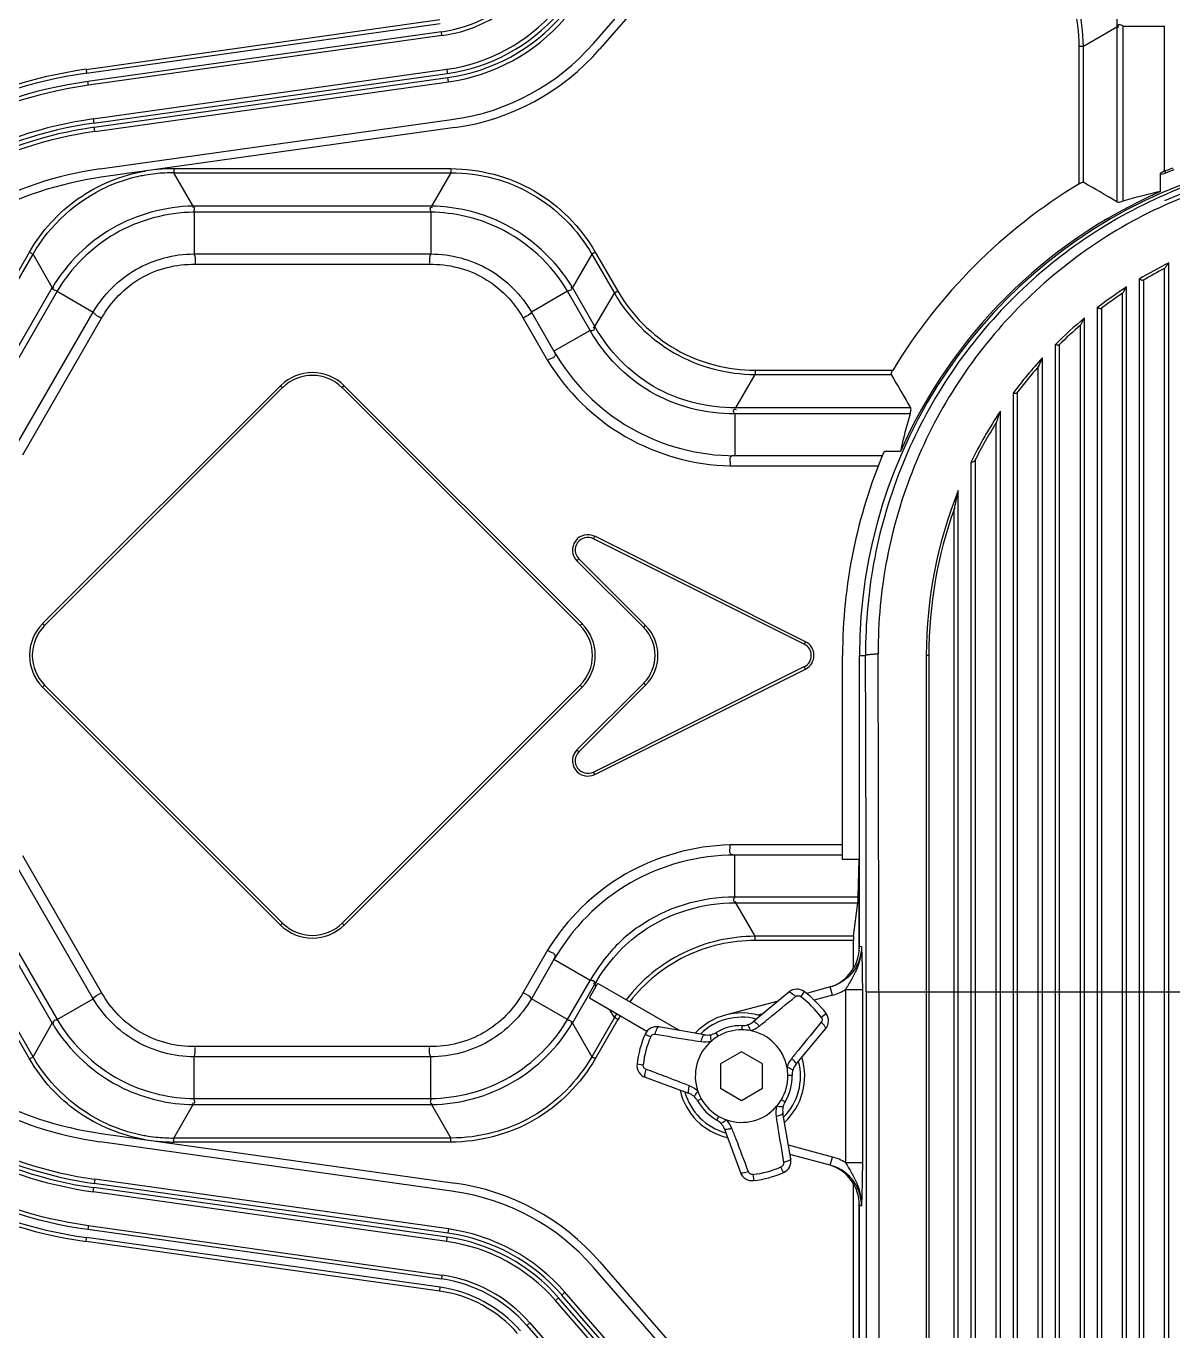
# Model space of a CAD drawing. Header units: millimetres. Extents: x -1070 to 42146, y 1440 to 12921.
# Drawn here: x 30766.8 to 30903.1, y 7498.2 to 7653.2 of the extents above; entities that cross this region are included whole.
import ezdxf

# ---------------------------------------------------------------- set-up
doc = ezdxf.new("R2010")
doc.units = ezdxf.units.MM
for name, color, linetype in [('DW-PLUS-PEIDIANHE实线CONTINUOUS', 7, 'Continuous'), ('DW-PLUS-XIANGTI实线CONTINUOUS', 7, 'Continuous'), ('MOUZU_COVER实线CONTINUOUS', 7, 'Continuous'), ('SCREW-LOCKER实线CONTINUOUS', 7, 'Continuous')]:
    doc.layers.add(name, color=color, linetype=linetype)

# ---------------------------------------------------------------- blocks, each defined once
blk = doc.blocks.new('HJRTY45UYJDFGD')
at = {"layer": 'DW-PLUS-PEIDIANHE实线CONTINUOUS', "color": 251}
for p, q in [((-23.75, 203.92), (-23.75, 795.88)), ((-23.25, 203.26), (-23.25, 796.54)), ((-26.75, 794.62), (-26.75, 205.18)), ((-26.25, 794.5), (-26.25, 205.3)), ((-28.75, 551.8), (-28.75, 792.93)), ((-28.25, 550.52), (-28.25, 793.69)), ((-31.75, 791.22), (-31.75, 554.9)), ((-31.25, 791.15), (-31.25, 554.78)), ((-33.25, 556.62), (-33.25, 790.02)), ((-33.75, 557.65), (-33.75, 789.13)), ((-36.75, 786.83), (-36.75, 560.65)), ((-36.25, 786.83), (-36.25, 560.53)), ((-38.25, 562.37), (-38.25, 785.27)), ((-38.75, 563.41), (-38.75, 784.2)), ((-41.75, 781.05), (-41.75, 566.4)), ((-41.25, 781.15), (-41.25, 566.28)), ((-43.25, 568.13), (-43.25, 778.92)), ((-43.75, 569.16), (-43.75, 777.54)), ((-46.75, 772.84), (-46.75, 572.58)), ((-46.25, 773.12), (-46.25, 572.37)), ((-48.25, 575.09), (-48.25, 769.48)), ((-48.75, 576.76), (-48.75, 767.26)), ((-60, 715.25), (-60, 749.9)), ((-60, 749.9), (-59.28, 749.9)), ((-52.05, 749.94), (-52.05, 590.22)), ((-51.75, 749.9), (-51.75, 590.22)), ((-59.75, 715.32), (-60, 715.25)), ((-63.46, 710.49), (-66.3, 709.73)), ((-63.21, 709.52), (-63.46, 710.49)), ((-69.67, 708.82), (-75.94, 707.14)), ((-63.21, 709.52), (-65.38, 708.94)), ((-61.65, 710.18), (-61.65, 689.62)), ((-61.65, 710.18), (-59.65, 710.18)), ((-59.65, 710.18), (-59.65, 689.62)), ((-59.19, 709.9), (-59.19, 590.52)), ((-59.19, 709.9), (-48.75, 709.9)), ((-57.7, 709.9), (-57.7, 590.52)), ((-48.75, 709.9), (-46.25, 709.9)), ((-46.25, 709.9), (-43.75, 709.9)), ((-43.75, 709.9), (-41.25, 709.9)), ((-41.25, 709.9), (-38.75, 709.9)), ((-38.75, 709.9), (-36.25, 709.9)), ((-36.25, 709.9), (-33.75, 709.9)), ((-33.75, 709.9), (-31.25, 709.9)), ((-31.25, 709.9), (-28.75, 709.9)), ((-28.75, 709.9), (-26.25, 709.9)), ((-26.25, 709.9), (-23.75, 709.9)), ((-23.75, 709.9), (-21.25, 709.9)), ((-71.5, 707.3), (-72.07, 707.15)), ((-75.66, 692.58), (-75.94, 692.66)), ((-63.21, 690.28), (-68.43, 691.68)), ((-63.46, 689.31), (-68.25, 690.59)), ((-63.46, 689.31), (-63.21, 690.28)), ((-61.65, 689.62), (-59.65, 689.62)), ((-60, 647.64), (-60, 684.55)), ((-60, 684.55), (-59.75, 684.48))]:
    blk.add_line(p, q, dxfattribs=at)
for centre, radius, start, end in [((0, 749.9), 60, 111.4335, 180), ((0.02, 749.98), 52.05, 116.5522, 120.9475), ((0, 749.9), 51.75, 117.2963, 120.5047), ((0.03, 749.97), 52.07, 122.8949, 127.6123), ((0, 749.9), 51.75, 123.7227, 127.1762), ((0.05, 749.95), 52.09, 129.7292, 134.9386), ((0, 749.9), 51.75, 130.6735, 134.5023), ((0.07, 749.94), 52.12, 137.3236, 143.3546), ((0, 749.9), 51.75, 138.4439, 142.9037), ((0.11, 749.92), 52.17, 146.2225, 153.9349), ((0, 749.9), 51.75, 147.6557, 153.4227), ((0.09, 749.94), 52.14, 157.9893, 180.0005), ((0, 749.9), 51.75, 160.2811, 180), ((-9698.31, 709.99), 9639.12, 359.999456, 0.237221), ((-9782.22, 709.99), 9724.52, 359.999459, 0.236177), ((-64.77, 715.35), 6.04, 285.0406, 301.1198), ((-74, 699.9), 7.5, 72.8486, 137.153), ((-74, 699.9), 7, 75.5534, 134.4466), ((-74, 699.9), 7, 315.5534, 14.4466), ((-74, 699.9), 7.5, 312.8215, 17.191), ((-74, 699.9), 7.5, 192.8341, 257.1602), ((-74, 699.9), 7, 195.5534, 254.4466), ((-64.77, 684.45), 6.04, 58.8803, 74.9593)]:
    blk.add_arc(centre, radius, start, end, dxfattribs=at)
for centre, major_axis, start_param, end_param in [((-65, 715.25), (-4.83, -1.29), 1.621323, 2.879956), ((-65, 684.55), (4.83, -1.29), 0.261636, 1.52027)]:
    blk.add_ellipse(centre, major_axis=major_axis, ratio=0.999347, start_param=start_param, end_param=end_param, dxfattribs=at)
for points, knots in [([(0, 809.6), (-3.92, 809.6), (-11.78, 808.82), (-23.06, 805.34), (-33.4, 799.73), (-42.4, 792.23), (-49.76, 783.15), (-55.21, 772.81), (-58.56, 761.59), (-59.29, 753.79), (-59.28, 749.9)], [0, 0, 0, 0, 0.12612, 0.251857, 0.377004, 0.501606, 0.625909, 0.750241, 0.874885, 1, 1, 1, 1]), ([(0, 808.54), (-3.84, 808.54), (-11.52, 807.76), (-22.53, 804.34), (-32.62, 798.83), (-41.38, 791.48), (-48.54, 782.58), (-53.83, 772.47), (-57.08, 761.5), (-57.79, 753.88), (-57.78, 750.08)], [0, 0, 0, 0, 0.12618, 0.251951, 0.377099, 0.501674, 0.625939, 0.750239, 0.874872, 1, 1, 1, 1]), ([(-23.73, 795.89), (-23.73, 795.89), (-23.72, 795.9), (-23.71, 795.91), (-23.7, 795.92)], [0, 0, 0, 0, 0.175998, 1, 1, 1, 1]), ([(-23.7, 795.92), (-23.62, 796.02), (-23.48, 796.23), (-23.33, 796.44), (-23.25, 796.54)], [0, 0, 0, 0, 0.477586, 1, 1, 1, 1]), ([(-26.75, 794.62), (-26.7, 794.61), (-26.6, 794.58), (-26.46, 794.53), (-26.36, 794.49), (-26.29, 794.48), (-26.27, 794.49)], [0, 0, 0, 0, 0.326803, 0.628601, 0.865555, 1, 1, 1, 1]), ([(-28.73, 792.94), (-28.73, 792.94), (-28.71, 792.96), (-28.7, 792.97), (-28.69, 792.98)], [0, 0, 0, 0, 0.17896, 1, 1, 1, 1]), ([(-28.69, 792.98), (-28.61, 793.09), (-28.48, 793.34), (-28.33, 793.57), (-28.25, 793.69)], [0, 0, 0, 0, 0.484129, 1, 1, 1, 1]), ([(-31.75, 791.22), (-31.7, 791.21), (-31.6, 791.18), (-31.46, 791.15), (-31.36, 791.12), (-31.29, 791.12), (-31.27, 791.13)], [0, 0, 0, 0, 0.328843, 0.628876, 0.86179, 1, 1, 1, 1]), ([(-33.7, 789.19), (-33.61, 789.32), (-33.48, 789.6), (-33.33, 789.88), (-33.25, 790.02)], [0, 0, 0, 0, 0.487946, 1, 1, 1, 1]), ([(-33.73, 789.15), (-33.73, 789.15), (-33.71, 789.16), (-33.7, 789.18), (-33.7, 789.19)], [0, 0, 0, 0, 0.188918, 1, 1, 1, 1]), ([(-36.75, 786.83), (-36.65, 786.82), (-36.51, 786.8), (-36.36, 786.78), (-36.29, 786.79), (-36.27, 786.81)], [0, 0, 0, 0, 0.625197, 0.854137, 1, 1, 1, 1]), ([(-38.71, 784.25), (-38.67, 784.32), (-38.6, 784.49), (-38.44, 784.83), (-38.33, 785.09), (-38.25, 785.27)], [0, 0, 0, 0, 0.230738, 0.487423, 1, 1, 1, 1]), ([(-38.72, 784.23), (-38.72, 784.23), (-38.72, 784.24), (-38.71, 784.24), (-38.71, 784.25)], [0, 0, 0, 0, 0.45727, 1, 1, 1, 1]), ([(-41.75, 781.05), (-41.65, 781.05), (-41.5, 781.05), (-41.31, 781.06), (-41.28, 781.11)], [0, 0, 0, 0, 0.619336, 1, 1, 1, 1]), ([(-43.71, 777.61), (-43.66, 777.71), (-43.59, 777.93), (-43.44, 778.36), (-43.33, 778.7), (-43.25, 778.92)], [0, 0, 0, 0, 0.239614, 0.494132, 1, 1, 1, 1]), ([(-43.72, 777.59), (-43.72, 777.59), (-43.71, 777.6), (-43.71, 777.6), (-43.71, 777.61)], [0, 0, 0, 0, 0.469555, 1, 1, 1, 1]), ([(-46.75, 772.84), (-46.65, 772.87), (-46.48, 772.9), (-46.31, 772.99), (-46.28, 773.05)], [0, 0, 0, 0, 0.592739, 1, 1, 1, 1]), ([(-48.72, 767.36), (-48.69, 767.44), (-48.65, 767.62), (-48.57, 767.97), (-48.48, 768.41), (-48.37, 768.95), (-48.29, 769.3), (-48.25, 769.48)], [0, 0, 0, 0, 0.120239, 0.246148, 0.498624, 0.750108, 1, 1, 1, 1]), ([(-59.28, 749.9), (-59.27, 749.92), (-59.22, 749.94), (-59.14, 749.97), (-58.99, 750), (-58.72, 750.04), (-58.31, 750.07), (-57.97, 750.08), (-57.78, 750.08)], [0, 0, 0, 0, 0.033087, 0.096599, 0.191536, 0.31526, 0.631225, 1, 1, 1, 1]), ([(-52.05, 749.94), (-52.01, 749.94), (-51.94, 749.93), (-51.84, 749.93), (-51.79, 749.92), (-51.75, 749.91), (-51.75, 749.9)], [0, 0, 0, 0, 0.376507, 0.696568, 0.913047, 1, 1, 1, 1]), ([(-59.75, 715.32), (-59.75, 714.78), (-59.93, 713.68), (-60.72, 712.22), (-61.93, 711.09), (-62.94, 710.63), (-63.46, 710.49)], [0, 0, 0, 0, 0.249999, 0.499998, 0.749998, 1, 1, 1, 1]), ([(-59.75, 715.32), (-59.75, 714.86), (-59.85, 713.93), (-60.28, 712.61), (-60.93, 711.38), (-61.42, 710.59), (-61.65, 710.18)], [0, 0, 0, 0, 0.248865, 0.497802, 0.747455, 1, 1, 1, 1]), ([(-59.75, 715.32), (-59.74, 714.95), (-59.68, 713.24), (-59.65, 711.53), (-59.65, 710.18)], [0, 0, 0, 0, 0.213186, 1, 1, 1, 1]), ([(-59.75, 684.48), (-59.75, 685.02), (-59.93, 686.12), (-60.72, 687.58), (-61.93, 688.71), (-62.94, 689.17), (-63.46, 689.31)], [0, 0, 0, 0, 0.249999, 0.499998, 0.749997, 1, 1, 1, 1]), ([(-61.65, 689.62), (-61.42, 689.21), (-60.93, 688.42), (-60.28, 687.19), (-59.85, 685.87), (-59.75, 684.94), (-59.75, 684.48)], [0, 0, 0, 0, 0.252545, 0.502198, 0.751134, 1, 1, 1, 1]), ([(-59.65, 689.62), (-59.65, 689.12), (-59.66, 687.41), (-59.71, 685.7), (-59.75, 684.48)], [0, 0, 0, 0, 0.289386, 1, 1, 1, 1])]:
    blk.add_open_spline(points, degree=3, knots=knots, dxfattribs=at)
at = {"layer": 'DW-PLUS-XIANGTI实线CONTINUOUS', "color": 251}
for p, q in [((-91.59, 822.64), (-68.6, 849.09)), ((-67.84, 848.43), (-90.84, 821.98)), ((-33.39, 822.29), (-29.42, 824.59)), ((-29.42, 824.59), (-29.42, 803.81)), ((-28.71, 824.69), (-28.7, 803.87)), ((-28.71, 824.69), (-23.74, 824.69)), ((-23.74, 807.44), (-23.74, 824.69)), ((-33.88, 805.95), (-33.88, 822.29)), ((-33.88, 822.29), (-33.39, 822.29)), ((-33.39, 806.12), (-33.39, 822.29)), ((-150.91, 812.66), (-108.91, 818.57)), ((-150.84, 812.17), (-108.84, 818.07)), ((-108.84, 818.07), (-108.91, 818.57)), ((-150.84, 812.17), (-150.91, 812.66)), ((-150.22, 807.71), (-108.21, 813.62)), ((-108.07, 812.63), (-150.08, 806.72)), ((-141.46, 807.75), (-141.46, 807.26)), ((-141.46, 807.75), (-108.54, 807.75)), ((-139.17, 803.29), (-141.46, 807.26)), ((-141.46, 807.26), (-108.54, 807.26)), ((-108.54, 807.26), (-110.83, 803.29)), ((-108.54, 807.75), (-108.54, 807.26)), ((-24.24, 805.02), (-24.24, 807.23)), ((-110.83, 803.29), (-139.17, 803.29)), ((-139.06, 802.57), (-139.06, 797.61)), ((-110.94, 802.57), (-139.06, 802.57)), ((-110.94, 802.57), (-110.94, 797.61)), ((-169.67, 778.69), (-158.61, 797.84)), ((-169.25, 778.45), (-158.19, 797.6)), ((-158.61, 797.84), (-158.19, 797.6)), ((-155.9, 793.63), (-158.19, 797.6)), ((-139.06, 797.61), (-110.94, 797.61)), ((-91.81, 797.6), (-94.1, 793.63)), ((-91.39, 797.84), (-91.81, 797.6)), ((-91.81, 797.6), (-89.12, 792.95)), ((-91.39, 797.84), (-88.71, 793.19)), ((-138.93, 796.39), (-111.07, 796.39)), ((-155.9, 793.63), (-165.39, 777.19)), ((-155.33, 793.18), (-164.77, 776.83)), ((-155.33, 793.18), (-151.03, 790.7)), ((-94.67, 793.18), (-98.97, 790.7)), ((-91.99, 788.53), (-94.67, 793.18)), ((-91.42, 788.98), (-94.1, 793.63)), ((-91.42, 788.98), (-89.12, 792.95)), ((-88.71, 793.19), (-89.12, 792.95)), ((-160.47, 774.35), (-151.03, 790.7)), ((-159.42, 773.74), (-150.04, 789.98)), ((-99.96, 789.98), (-97.05, 784.94)), ((-98.97, 790.7), (-96.29, 786.05)), ((-91.99, 788.53), (-96.29, 786.05)), ((-74.69, 779.32), (-72.39, 783.29)), ((-72.39, 783.78), (-72.39, 783.29)), ((-72.39, 783.78), (-56.05, 783.78)), ((-72.39, 783.29), (-56.22, 783.29)), ((-128.77, 781.95), (-157.05, 753.67)), ((-128.54, 781.72), (-156.82, 753.44)), ((-128.77, 781.95), (-128.54, 781.72)), ((-121.23, 781.95), (-121.46, 781.72)), ((-93.18, 753.44), (-121.46, 781.72)), ((-92.95, 753.67), (-121.23, 781.95)), ((-74.79, 778.61), (-74.79, 773.64)), ((-53.97, 778.6), (-74.79, 778.61)), ((-53.91, 779.32), (-74.69, 779.32)), ((-55.12, 774.14), (-57.06, 774.14)), ((-75.38, 772.42), (-57.77, 772.42)), ((-74.79, 773.64), (-57.28, 773.64)), ((-91.45, 764.06), (-91.6, 763.77)), ((-66.55, 751.24), (-91.6, 763.77)), ((-66.4, 751.53), (-91.45, 764.06)), ((-93.56, 761.13), (-93.33, 761.36)), ((-93.56, 761.13), (-85.63, 753.21)), ((-93.33, 761.36), (-85.4, 753.44)), ((-157.05, 753.67), (-156.82, 753.44)), ((-92.95, 753.67), (-93.18, 753.44)), ((-85.63, 753.21), (-85.4, 753.44)), ((-66.4, 751.53), (-66.55, 751.24)), ((-62, 725.66), (-62, 749.9)), ((-91.6, 736.03), (-66.55, 748.56)), ((-91.45, 735.74), (-66.4, 748.27)), ((-66.4, 748.27), (-66.55, 748.56)), ((-157.05, 746.13), (-156.82, 746.36)), ((-157.05, 746.13), (-128.77, 717.85)), ((-156.82, 746.36), (-128.54, 718.08)), ((-121.46, 718.08), (-93.18, 746.36)), ((-121.23, 717.85), (-92.95, 746.13)), ((-85.63, 746.59), (-93.56, 738.67)), ((-85.4, 746.36), (-93.33, 738.44)), ((-92.95, 746.13), (-93.18, 746.36)), ((-85.63, 746.59), (-85.4, 746.36)), ((-93.56, 738.67), (-93.33, 738.44)), ((-91.45, 735.74), (-91.6, 736.03)), ((-62, 727.38), (-75.38, 727.38)), ((-150.04, 709.82), (-159.42, 726.06)), ((-74.79, 721.19), (-74.79, 726.16)), ((-62, 726.16), (-74.79, 726.16)), ((-151.03, 709.1), (-160.47, 725.45)), ((-60.03, 725.66), (-62, 725.66)), ((-60.15, 721.2), (-60.03, 725.66)), ((-60.03, 714.74), (-60.03, 725.66)), ((-164.77, 722.97), (-155.33, 706.62)), ((-158.61, 701.96), (-169.67, 721.11)), ((-158.19, 702.2), (-169.25, 721.35)), ((-165.39, 722.61), (-155.9, 706.17)), ((-74.79, 721.19), (-60.15, 721.2)), ((-72.39, 716.51), (-74.69, 720.48)), ((-74.69, 720.48), (-60.18, 720.48)), ((-60.7, 716.51), (-60.18, 720.48)), ((-128.77, 717.85), (-128.54, 718.08)), ((-121.23, 717.85), (-121.46, 718.08)), ((-72.39, 716.02), (-72.39, 716.51)), ((-60.7, 716.51), (-72.39, 716.51)), ((-60.72, 716.02), (-72.39, 716.02)), ((-60.72, 712.68), (-60.72, 716.02)), ((-97.05, 714.86), (-99.96, 709.82)), ((-96.29, 713.75), (-98.97, 709.1)), ((-91.99, 711.27), (-96.29, 713.75)), ((-94.67, 706.62), (-91.99, 711.27)), ((-94.1, 706.17), (-91.42, 710.82)), ((-92.08, 709.19), (-91.28, 710.58)), ((-91.28, 710.58), (-91.42, 710.82)), ((-81.39, 705.32), (-91.08, 710.92)), ((-155.33, 706.62), (-151.03, 709.1)), ((-94.67, 706.62), (-98.97, 709.1)), ((-92.08, 709.19), (-85.25, 705.24)), ((-89.12, 706.85), (-89.67, 707.79)), ((-158.19, 702.2), (-155.9, 706.17)), ((-94.1, 706.17), (-91.81, 702.2)), ((-89.12, 706.85), (-91.81, 702.2)), ((-88.71, 706.61), (-91.39, 701.96)), ((-88.71, 706.61), (-89.12, 706.85)), ((-111.07, 703.41), (-138.93, 703.41)), ((-158.61, 701.96), (-158.19, 702.2)), ((-139.06, 697.23), (-139.06, 702.19)), ((-110.94, 702.19), (-139.06, 702.19)), ((-110.94, 697.23), (-110.94, 702.19)), ((-91.39, 701.96), (-91.81, 702.2)), ((-141.46, 692.54), (-139.17, 696.51)), ((-139.17, 696.51), (-110.83, 696.51)), ((-139.06, 697.23), (-110.94, 697.23)), ((-110.83, 696.51), (-108.54, 692.54)), ((-108.21, 686.18), (-150.22, 692.09)), ((-150.08, 693.08), (-108.07, 687.17)), ((-141.46, 692.05), (-141.46, 692.54)), ((-108.54, 692.54), (-141.46, 692.54)), ((-108.54, 692.05), (-141.46, 692.05)), ((-108.54, 692.05), (-108.54, 692.54)), ((-150.84, 687.63), (-150.91, 687.14)), ((-108.91, 681.23), (-150.91, 687.14)), ((-108.84, 681.73), (-150.84, 687.63)), ((-60.72, 590.23), (-60.72, 687.12)), ((-60.03, 647.67), (-60.03, 685.06)), ((-108.84, 681.73), (-108.91, 681.23)), ((-90.84, 677.82), (-67.84, 651.37)), ((-68.6, 650.71), (-91.59, 677.16)), ((-94.99, 674.21), (-95.36, 673.88)), ((-72.37, 647.43), (-95.36, 673.88)), ((-72, 647.76), (-94.99, 674.21))]:
    blk.add_line(p, q, dxfattribs=at)
for points in [[(-23.84, 807.13), (-23.97, 807.1), (-24.09, 807.1), (-24.2, 807.14), (-24.24, 807.23)], [(-23.74, 807.44), (-23.69, 807.33), (-23.61, 807.26), (-23.54, 807.26)]]:
    blk.add_lwpolyline(points, dxfattribs=at)
for centre, radius, start, end in [((-111.97, 840.35), 22, 278, 319), ((-111.97, 840.35), 22.5, 278, 319), ((-111.97, 840.35), 27, 278, 319), ((-111.97, 840.35), 28, 278, 319), ((-144.23, 765.13), 48, 98, 139), ((-144.23, 765.13), 47.5, 98, 139), ((0, 749.9), 59, 66.2647, 113.7353), ((-144.23, 765.13), 43, 98, 139), ((-144.23, 765.13), 42, 98, 139), ((-141.54, 788.04), 19.22, 101.9327, 114.1742), ((-141.53, 787.96), 19.3, 99.8266, 101.9249), ((-141.49, 787.76), 19.5, 96.2384, 99.8245), ((-141.45, 787.52), 20.22, 90.0219, 96.268), ((-141.48, 787.61), 19.65, 89.9531, 96.2379), ((-0.12, 749.9), 62.2, 112.3146, 112.8173), ((0, 749.9), 62, 111.4335, 112.6109), ((1.8, 738.29), 73.72, 109.6566, 110.2734), ((1.92, 737.97), 74.06, 109.4595, 109.6569), ((0, 749.9), 65.49, 121.1484, 148.8516), ((0, 749.9), 60.21, 113.7411, 156.2589), ((-158.15, 586.86), 252.27, 59.3176, 60.3619), ((-125, 778.18), 5.33, 45, 135), ((-125, 778.18), 5, 45, 135), ((163.04, 908.05), 252.27, 209.6381, 210.6824), ((0, 749.9), 62, 156.9827, 180), ((-92.27, 762.42), 1.82, 63.4349, 225), ((-92.27, 762.42), 1.5, 63.4349, 225), ((-153.28, 749.9), 5.33, 135, 225), ((-153.28, 749.9), 5, 135, 225), ((-96.72, 749.9), 5, 315, 45), ((-96.72, 749.9), 5.33, 315, 45), ((-88.94, 749.9), 4.67, 315, 45), ((-88.94, 749.9), 5, 315, 45), ((-67.22, 749.9), 1.5, 296.5651, 63.4349), ((-67.22, 749.9), 1.82, 296.5651, 63.4349), ((-92.27, 737.38), 1.82, 135, 296.5651), ((-92.27, 737.38), 1.5, 135, 296.5651), ((-125, 721.62), 5, 225, 315), ((-125, 721.62), 5.33, 225, 315), ((-75.02, 701.8), 19.43, 125.3165, 140.1927), ((-74.59, 701.44), 19.98, 140.1958, 150.0076), ((-75.3, 701.86), 19.16, 150.0371, 150.6019), ((-74.1, 701.13), 19.84, 150.0185, 150.7718), ((-72, 696.94), 19.78, 148.3594, 149.9406), ((-144.23, 734.67), 43, 221, 262), ((-144.23, 734.67), 42, 221, 262), ((-71.98, 696.93), 19.32, 148.3282, 149.9473), ((-144.23, 734.67), 48, 221, 262), ((-144.23, 734.67), 47.5, 221, 262), ((-141.54, 711.77), 19.22, 246.1044, 258.1244), ((-141.53, 711.84), 19.3, 258.1317, 260.1735), ((-141.49, 712.04), 19.5, 260.1757, 263.7628), ((-141.45, 712.28), 20.22, 263.7341, 269.9789), ((-141.48, 712.19), 19.65, 263.7634, 270.0472), ((-111.97, 659.45), 28, 41, 82), ((-111.97, 659.45), 27, 41, 82), ((-111.97, 659.45), 22, 41, 82), ((-111.97, 659.45), 22.5, 41, 82)]:
    blk.add_arc(centre, radius, start, end, dxfattribs=at)
for centre, major_axis, ratio, start_param, end_param in [((-11.86, 749.9), (57.67, 0), 0.978635, 1.787262, 1.867258), ((0, 761.76), (0, 57.67), 0.978635, 1.274335, 1.354331), ((-60.2, 722.41), (0, 2), 0.034921, -2.879793, -2.225295), ((-60.7, 716.02), (0, 0.5), 0.034921, 0.261799, 1.570796), ((-73.75, 699.53), (-10.47, 18.13), 0.955319, 0.484694, 0.504035)]:
    blk.add_ellipse(centre, major_axis=major_axis, ratio=ratio, start_param=start_param, end_param=end_param, dxfattribs=at)
for points, knots in [([(-33.39, 822.29), (-33.4, 825.63), (-35.17, 832.42), (-40.17, 837.35), (-43.05, 839.02)], [0, 0, 0, 0, 0.5, 1, 1, 1, 1]), ([(-33.88, 822.29), (-33.88, 825.55), (-35.6, 832.18), (-40.48, 836.98), (-43.29, 838.61)], [0, 0, 0, 0, 0.5, 1, 1, 1, 1]), ([(-28.71, 824.7), (-28.84, 824.78), (-29.02, 824.92), (-29.32, 824.78), (-29.27, 824.62), (-29.24, 824.54)], [0, 0, 0, 0, 0.5356, 0.707748, 1, 1, 1, 1]), ([(-158.61, 797.84), (-157.18, 800.33), (-153.19, 804.73), (-147.69, 806.97), (-144.87, 807.46)], [0, 0, 0, 0, 0.500031, 1, 1, 1, 1]), ([(-108.54, 807.75), (-105.12, 807.74), (-98.15, 805.94), (-93.1, 800.8), (-91.39, 797.84)], [0, 0, 0, 0, 0.499997, 1, 1, 1, 1]), ([(-108.54, 807.26), (-105.2, 807.27), (-98.4, 805.51), (-93.47, 800.49), (-91.81, 797.6)], [0, 0, 0, 0, 0.499997, 1, 1, 1, 1]), ([(-33.88, 805.95), (-33.75, 806.03), (-33.6, 806.1), (-33.41, 806.14), (-33.39, 806.12)], [0, 0, 0, 0, 0.859504, 1, 1, 1, 1]), ([(-29.42, 803.81), (-29.38, 803.79), (-29.14, 803.74), (-28.9, 803.82), (-28.7, 803.87)], [0, 0, 0, 0, 0.15875, 1, 1, 1, 1]), ([(-139.08, 802.57), (-139.08, 802.72), (-138.99, 802.88), (-139.03, 803.18), (-139.18, 803.15), (-139.25, 803.13)], [0, 0, 0, 0, 0.569844, 0.739628, 1, 1, 1, 1]), ([(-110.92, 802.57), (-110.92, 802.72), (-111.01, 802.88), (-110.97, 803.18), (-110.82, 803.15), (-110.75, 803.13)], [0, 0, 0, 0, 0.5703, 0.740009, 1, 1, 1, 1]), ([(-151.03, 790.7), (-149.83, 792.76), (-146.3, 796.33), (-141.45, 797.6), (-139.06, 797.61)], [0, 0, 0, 0, 0.500176, 1, 1, 1, 1]), ([(-110.94, 797.61), (-108.55, 797.6), (-103.7, 796.33), (-100.17, 792.76), (-98.97, 790.7)], [0, 0, 0, 0, 0.50017, 1, 1, 1, 1]), ([(-150.04, 789.98), (-148.96, 791.92), (-145.7, 795.29), (-141.15, 796.43), (-138.93, 796.39)], [0, 0, 0, 0, 0.500143, 1, 1, 1, 1]), ([(-111.07, 796.39), (-108.85, 796.43), (-104.3, 795.29), (-101.04, 791.92), (-99.96, 789.98)], [0, 0, 0, 0, 0.500183, 1, 1, 1, 1]), ([(-155.32, 793.19), (-155.44, 793.27), (-155.63, 793.28), (-155.87, 793.46), (-155.77, 793.57), (-155.72, 793.62)], [0, 0, 0, 0, 0.5748, 0.745502, 1, 1, 1, 1]), ([(-94.68, 793.19), (-94.56, 793.27), (-94.37, 793.27), (-94.12, 793.46), (-94.23, 793.57), (-94.28, 793.62)], [0, 0, 0, 0, 0.569847, 0.739626, 1, 1, 1, 1]), ([(-89.12, 792.95), (-87.45, 790.07), (-82.52, 785.07), (-75.73, 783.3), (-72.39, 783.29)], [0, 0, 0, 0, 0.499999, 1, 1, 1, 1]), ([(-88.71, 793.19), (-87.08, 790.38), (-82.28, 785.5), (-75.65, 783.78), (-72.39, 783.78)], [0, 0, 0, 0, 0.499999, 1, 1, 1, 1]), ([(-91.98, 788.52), (-91.83, 788.52), (-91.6, 788.49), (-91.41, 788.76), (-91.54, 788.88), (-91.6, 788.94)], [0, 0, 0, 0, 0.536025, 0.708125, 1, 1, 1, 1]), ([(-96.29, 786.05), (-96.22, 785.91), (-96.07, 785.66), (-96.31, 785.27), (-96.72, 785.2), (-96.94, 785.01), (-97.05, 784.94)], [0, 0, 0, 0, 0.274108, 0.481799, 0.743418, 1, 1, 1, 1]), ([(-97.05, 784.94), (-94.8, 781.27), (-88.39, 774.92), (-79.68, 772.54), (-75.38, 772.42)], [0, 0, 0, 0, 0.500052, 1, 1, 1, 1]), ([(-96.29, 786.05), (-94.15, 782.33), (-87.82, 775.9), (-79.08, 773.63), (-74.79, 773.63)], [0, 0, 0, 0, 0.50005, 1, 1, 1, 1]), ([(-56.22, 783.29), (-56.24, 783.31), (-56.2, 783.5), (-56.13, 783.65), (-56.05, 783.78)], [0, 0, 0, 0, 0.140496, 1, 1, 1, 1]), ([(-74.8, 778.61), (-74.88, 778.74), (-75.02, 778.92), (-74.88, 779.22), (-74.72, 779.17), (-74.64, 779.14)], [0, 0, 0, 0, 0.53563, 0.707781, 1, 1, 1, 1]), ([(-53.97, 778.6), (-53.95, 778.68), (-53.9, 778.91), (-53.83, 779.18), (-53.91, 779.32)], [0, 0, 0, 0, 0.342157, 1, 1, 1, 1]), ([(-74.79, 773.64), (-74.94, 773.63), (-75.24, 773.64), (-75.47, 773.23), (-75.33, 772.84), (-75.38, 772.56), (-75.38, 772.42)], [0, 0, 0, 0, 0.275374, 0.481629, 0.74352, 1, 1, 1, 1]), ([(-75.38, 727.38), (-79.68, 727.26), (-88.39, 724.88), (-94.8, 718.53), (-97.05, 714.86)], [0, 0, 0, 0, 0.500067, 1, 1, 1, 1]), ([(-74.79, 726.16), (-74.94, 726.17), (-75.24, 726.16), (-75.47, 726.57), (-75.33, 726.96), (-75.38, 727.24), (-75.38, 727.38)], [0, 0, 0, 0, 0.275418, 0.481601, 0.743515, 1, 1, 1, 1]), ([(-74.79, 726.17), (-79.08, 726.17), (-87.82, 723.9), (-94.15, 717.47), (-96.29, 713.75)], [0, 0, 0, 0, 0.500076, 1, 1, 1, 1]), ([(-74.8, 721.19), (-74.88, 721.06), (-75.02, 720.88), (-74.88, 720.58), (-74.72, 720.63), (-74.64, 720.66)], [0, 0, 0, 0, 0.535638, 0.707779, 1, 1, 1, 1]), ([(-72.39, 716.51), (-75.32, 716.5), (-81.24, 715.16), (-85.93, 711.29), (-87.71, 708.97)], [0, 0, 0, 0, 0.500029, 1, 1, 1, 1]), ([(-72.39, 716.02), (-75.23, 716.02), (-80.99, 714.73), (-85.55, 710.97), (-87.29, 708.73)], [0, 0, 0, 0, 0.500029, 1, 1, 1, 1]), ([(-96.29, 713.75), (-96.22, 713.89), (-96.07, 714.14), (-96.31, 714.53), (-96.72, 714.6), (-96.94, 714.79), (-97.05, 714.86)], [0, 0, 0, 0, 0.274087, 0.481814, 0.743422, 1, 1, 1, 1]), ([(-91.98, 711.28), (-91.83, 711.28), (-91.6, 711.31), (-91.41, 711.04), (-91.54, 710.92), (-91.6, 710.86)], [0, 0, 0, 0, 0.535849, 0.707869, 1, 1, 1, 1]), ([(-139.06, 702.19), (-141.45, 702.2), (-146.3, 703.47), (-149.83, 707.04), (-151.03, 709.1)], [0, 0, 0, 0, 0.500157, 1, 1, 1, 1]), ([(-138.93, 703.41), (-141.15, 703.37), (-145.7, 704.51), (-148.96, 707.88), (-150.04, 709.82)], [0, 0, 0, 0, 0.500169, 1, 1, 1, 1]), ([(-99.96, 709.82), (-101.04, 707.88), (-104.3, 704.51), (-108.85, 703.37), (-111.07, 703.41)], [0, 0, 0, 0, 0.500194, 1, 1, 1, 1]), ([(-98.97, 709.1), (-100.17, 707.04), (-103.7, 703.47), (-108.55, 702.2), (-110.94, 702.19)], [0, 0, 0, 0, 0.50018, 1, 1, 1, 1]), ([(-155.32, 706.61), (-155.44, 706.53), (-155.63, 706.53), (-155.87, 706.34), (-155.77, 706.23), (-155.72, 706.18)], [0, 0, 0, 0, 0.570435, 0.740349, 1, 1, 1, 1]), ([(-94.68, 706.61), (-94.56, 706.53), (-94.37, 706.53), (-94.13, 706.34), (-94.23, 706.23), (-94.28, 706.18)], [0, 0, 0, 0, 0.570218, 0.739907, 1, 1, 1, 1]), ([(-144.87, 692.34), (-147.69, 692.83), (-153.19, 695.07), (-157.18, 699.47), (-158.61, 701.96)], [0, 0, 0, 0, 0.499967, 1, 1, 1, 1]), ([(-91.81, 702.2), (-93.47, 699.31), (-98.4, 694.29), (-105.2, 692.53), (-108.54, 692.54)], [0, 0, 0, 0, 0.499998, 1, 1, 1, 1]), ([(-91.39, 701.96), (-93.1, 699), (-98.15, 693.86), (-105.12, 692.06), (-108.54, 692.05)], [0, 0, 0, 0, 0.499999, 1, 1, 1, 1]), ([(-139.08, 697.23), (-139.08, 697.08), (-138.99, 696.92), (-139.03, 696.62), (-139.18, 696.65), (-139.25, 696.67)], [0, 0, 0, 0, 0.570351, 0.740071, 1, 1, 1, 1]), ([(-110.92, 697.23), (-110.92, 697.08), (-111.01, 696.92), (-110.97, 696.62), (-110.82, 696.65), (-110.75, 696.67)], [0, 0, 0, 0, 0.570914, 0.740935, 1, 1, 1, 1])]:
    blk.add_open_spline(points, degree=3, knots=knots, dxfattribs=at)
for points in [[(-32.84, 835.72), (-30.6, 832.55), (-29.37, 828.47), (-29.42, 824.59)], [(-158.19, 797.6), (-156.22, 801.03), (-153.02, 803.95), (-149.41, 805.57)], [(-139.16, 803.29), (-142.49, 803.24), (-145.91, 802.31), (-148.79, 800.64)], [(-139.06, 802.57), (-142.3, 802.54), (-145.63, 801.63), (-148.43, 800.02)], [(-102.88, 800.71), (-105.37, 801.89), (-108.18, 802.54), (-110.94, 802.57)], [(-102.56, 801.36), (-105.12, 802.58), (-108, 803.25), (-110.84, 803.29)], [(-148.79, 800.64), (-151.67, 798.98), (-154.19, 796.49), (-155.89, 793.63)], [(-94.67, 793.18), (-96.56, 796.38), (-99.53, 799.11), (-102.88, 800.71)], [(-94.11, 793.63), (-96.06, 796.91), (-99.12, 799.71), (-102.56, 801.36)], [(-148.43, 800.02), (-151.23, 798.4), (-153.68, 795.97), (-155.33, 793.18)], [(-139.07, 797.61), (-138.86, 797.29), (-138.93, 796.87), (-138.93, 796.49)], [(-110.93, 797.61), (-111.14, 797.3), (-111.07, 796.87), (-111.07, 796.5)], [(-151.03, 790.7), (-150.86, 790.37), (-150.45, 790.22), (-150.13, 790.03)], [(-98.97, 790.7), (-99.14, 790.37), (-99.55, 790.22), (-99.87, 790.03)], [(-84.82, 781.23), (-87.77, 782.95), (-90.31, 785.56), (-91.99, 788.53)], [(-84.45, 781.86), (-87.32, 783.53), (-89.8, 786.08), (-91.42, 788.98)], [(-74.69, 779.32), (-78.05, 779.28), (-81.55, 780.17), (-84.45, 781.86)], [(-74.79, 778.6), (-78.25, 778.57), (-81.83, 779.49), (-84.82, 781.23)], [(-86.25, 717.65), (-82.98, 719.96), (-78.79, 721.24), (-74.79, 721.2)], [(-85.82, 717.06), (-82.65, 719.3), (-78.57, 720.53), (-74.69, 720.48)], [(-91.29, 711.05), (-89.94, 713.39), (-88.04, 715.5), (-85.82, 717.06)], [(-151.03, 709.1), (-150.86, 709.43), (-150.45, 709.58), (-150.13, 709.77)], [(-98.97, 709.1), (-99.14, 709.43), (-99.55, 709.58), (-99.87, 709.77)], [(-155.89, 706.17), (-153.94, 702.89), (-150.88, 700.09), (-147.44, 698.44)], [(-155.33, 706.62), (-153.44, 703.42), (-150.47, 700.69), (-147.12, 699.09)], [(-101.57, 699.78), (-98.77, 701.4), (-96.32, 703.83), (-94.67, 706.62)], [(-101.21, 699.16), (-98.33, 700.82), (-95.81, 703.31), (-94.11, 706.17)], [(-139.07, 702.19), (-138.86, 702.5), (-138.93, 702.93), (-138.93, 703.3)], [(-110.93, 702.19), (-111.14, 702.51), (-111.07, 702.93), (-111.07, 703.31)], [(-149.33, 694.19), (-152.97, 695.8), (-156.2, 698.75), (-158.19, 702.2)], [(-110.94, 697.23), (-107.7, 697.26), (-104.37, 698.17), (-101.57, 699.78)], [(-147.44, 698.44), (-144.88, 697.22), (-142, 696.55), (-139.16, 696.51)], [(-147.12, 699.09), (-144.63, 697.91), (-141.82, 697.26), (-139.06, 697.23)], [(-110.84, 696.51), (-107.51, 696.56), (-104.09, 697.49), (-101.21, 699.16)]]:
    blk.add_open_spline(points, degree=3, dxfattribs=at)
at = {"layer": 'MOUZU_COVER实线CONTINUOUS', "color": 251}
for p, q in [((-151.88, 819.55), (-109.87, 825.46)), ((-151.82, 819.1), (-109.81, 825)), ((-109.67, 824.01), (-151.68, 818.11)), ((-109.61, 823.56), (-151.61, 817.66)), ((-109.61, 823.56), (-109.67, 824.01)), ((-151.88, 819.55), (-151.82, 819.1)), ((-151.05, 813.65), (-109.04, 819.56)), ((-150.98, 813.16), (-108.98, 819.06)), ((-109.04, 819.56), (-108.98, 819.06)), ((-151.61, 817.66), (-151.68, 818.11)), ((-151.05, 813.65), (-150.98, 813.16)), ((-151.05, 686.15), (-150.98, 686.64)), ((-109.04, 680.24), (-151.05, 686.15)), ((-108.98, 680.74), (-150.98, 686.64)), ((-151.61, 682.14), (-151.68, 681.69)), ((-151.68, 681.69), (-109.67, 675.79)), ((-151.61, 682.14), (-109.61, 676.24)), ((-151.88, 680.25), (-151.82, 680.7)), ((-109.87, 674.34), (-151.88, 680.25)), ((-109.81, 674.8), (-151.82, 680.7)), ((-109.04, 680.24), (-108.98, 680.74)), ((-109.61, 676.24), (-109.67, 675.79)), ((-109.87, 674.34), (-109.81, 674.8)), ((-96.12, 673.22), (-95.74, 673.55)), ((-73.13, 646.77), (-96.12, 673.22)), ((-72.75, 647.1), (-95.74, 673.55)), ((-99.17, 670.57), (-99.51, 670.27)), ((-99.51, 670.27), (-76.52, 643.82)), ((-99.17, 670.57), (-76.18, 644.12))]:
    blk.add_line(p, q, dxfattribs=at)
for centre, radius, start, end in [((-111.97, 840.35), 16.5, 278, 319), ((-111.97, 840.35), 16.96, 278, 319), ((-111.97, 840.35), 21, 278, 319), ((-111.97, 840.35), 21.5, 278, 319), ((-144.23, 765.13), 54.96, 98, 139), ((-144.23, 765.13), 54.5, 98, 139), ((-144.23, 765.13), 53.5, 98, 139), ((-144.23, 765.13), 53.04, 98, 139), ((-144.23, 765.13), 49, 98, 139), ((-144.23, 765.13), 48.5, 98, 139), ((-144.23, 734.67), 49, 221, 262), ((-144.23, 734.67), 48.5, 221, 262), ((-144.23, 734.67), 53.5, 221, 262), ((-144.23, 734.67), 53.04, 221, 262), ((-144.23, 734.67), 54.96, 221, 262), ((-144.23, 734.67), 54.5, 221, 262), ((-111.97, 659.45), 21, 41, 82), ((-111.97, 659.45), 21.5, 41, 82), ((-111.97, 659.45), 16.96, 41, 82), ((-111.97, 659.45), 15.5, 41, 82), ((-111.97, 659.45), 16.5, 41, 82), ((-111.97, 659.45), 15.04, 41, 82)]:
    blk.add_arc(centre, radius, start, end, dxfattribs=at)
at = {"layer": 'SCREW-LOCKER实线CONTINUOUS', "color": 251}
for p, q in [((-68.4, 709.88), (-72.62, 706.36)), ((-66.55, 709.94), (-66.98, 709.35)), ((-64.55, 706.92), (-63.96, 707.35)), ((-78.42, 704.81), (-83.84, 705.75)), ((-73.93, 705.4), (-73.93, 705.9)), ((-84.81, 704.58), (-85.47, 704.86)), ((-77.06, 705.06), (-76.81, 704.63)), ((-67.54, 701.28), (-64.02, 705.5)), ((-74, 702.79), (-76.5, 701.34)), ((-71.5, 701.34), (-74, 702.79)), ((-86.42, 701.34), (-85.7, 701.25)), ((-76.5, 701.34), (-76.5, 698.46)), ((-71.5, 698.46), (-71.5, 701.34)), ((-85.44, 699.76), (-80.29, 697.86)), ((-68, 699.97), (-68.5, 699.97)), ((-76.5, 698.46), (-74, 697.01)), ((-74, 697.01), (-71.5, 698.46)), ((-78.8, 697.21), (-79.23, 696.96)), ((-69.27, 697.09), (-68.84, 696.84)), ((-76.94, 694.67), (-76.69, 695.1)), ((-68.15, 690.06), (-69.09, 695.48)), ((-76.04, 693.61), (-74.14, 688.46)), ((-69.04, 688.43), (-69.32, 689.09)), ((-72.65, 688.2), (-72.56, 687.48))]:
    blk.add_line(p, q, dxfattribs=at)
for centre, radius, start, end in [((-67.44, 708.73), 1.5, 53.402, 129.826), ((-74, 699.9), 11.77, 36.598, 53.402), ((-74, 699.9), 12.5, 36.598, 53.402), ((-65.17, 706.46), 1.5, 320.1741, 36.598), ((-84.1, 704.27), 1.5, 80.1741, 156.598), ((-74, 699.9), 6, 89.3133, 120.6867), ((-73.9, 707.9), 2, 269.3133, 309.8259), ((-74, 699.9), 12.5, 156.598, 173.402), ((-74, 699.9), 11.77, 156.598, 173.402), ((-74, 699.9), 5.5, 130.8091, 199.1901), ((-78.08, 706.78), 2, 260.1741, 300.6867), ((-73.99, 699.89), 5.51, 120.6956, 130.798), ((-74, 699.9), 5.5, 89.3167, 120.6851), ((-74, 699.89), 5.51, 79.2013, 89.3049), ((-74, 699.9), 5.5, 10.8077, 79.1928), ((-84.93, 701.16), 1.5, 173.402, 249.826), ((-66, 700), 2, 140.1741, 180.6867), ((-74, 699.9), 5.5, 329.3137, 0.6867), ((-74, 699.9), 6, 329.3133, 0.6867), ((-74.01, 699.9), 5.51, 0.7075, 10.8083), ((-80.98, 695.98), 2, 29.3133, 69.8259), ((-73.99, 699.9), 5.51, 199.2008, 209.3038), ((-74, 699.9), 6, 209.3133, 240.6867), ((-74, 699.9), 5.5, 209.313, 240.6898), ((-74, 699.9), 5.5, 250.8093, 319.1904), ((-74.01, 699.91), 5.51, 319.2021, 329.3038), ((-67.12, 695.82), 2, 149.3133, 189.8259), ((-74, 699.91), 5.51, 240.6969, 250.7989), ((-77.92, 692.92), 2, 20.1741, 60.6867), ((-74, 699.9), 11.77, 276.598, 293.402), ((-69.63, 689.8), 1.5, 293.402, 9.8261), ((-72.74, 688.97), 1.5, 200.1741, 276.598), ((-74, 699.9), 12.5, 276.598, 293.402)]:
    blk.add_arc(centre, radius, start, end, dxfattribs=at)
for points, knots in [([(-71.89, 705.85), (-71.53, 706.14), (-70.1, 707.3), (-68.67, 708.47), (-67.61, 709.34)], [0, 0, 0, 0, 0.25077, 1, 1, 1, 1]), ([(-68.4, 709.88), (-68.37, 709.91), (-68.24, 709.89), (-67.97, 709.72), (-67.75, 709.51), (-67.61, 709.34)], [0, 0, 0, 0, 0.119219, 0.334348, 1, 1, 1, 1]), ([(-67.61, 709.34), (-67.52, 709.41), (-67.3, 709.5), (-67.07, 709.42), (-66.98, 709.35)], [0, 0, 0, 0, 0.494491, 1, 1, 1, 1]), ([(-84.26, 704.88), (-84.21, 705.1), (-84.13, 705.39), (-83.98, 705.68), (-83.88, 705.75), (-83.84, 705.75)], [0, 0, 0, 0, 0.665425, 0.880715, 1, 1, 1, 1]), ([(-73.31, 705.99), (-73.29, 706), (-73.23, 705.92), (-73.16, 705.79), (-73.06, 705.57), (-73, 705.4), (-72.97, 705.3)], [0, 0, 0, 0, 0.089128, 0.296906, 0.611192, 1, 1, 1, 1]), ([(-72.62, 706.36), (-72.6, 706.39), (-72.48, 706.37), (-72.23, 706.2), (-72.03, 706.01), (-71.89, 705.85)], [0, 0, 0, 0, 0.113779, 0.326405, 1, 1, 1, 1]), ([(-64.56, 706.29), (-65.43, 705.23), (-66.6, 703.8), (-67.76, 702.37), (-68.05, 702.01)], [0, 0, 0, 0, 0.74923, 1, 1, 1, 1]), ([(-64.55, 706.92), (-64.48, 706.83), (-64.4, 706.6), (-64.49, 706.38), (-64.56, 706.29)], [0, 0, 0, 0, 0.505506, 1, 1, 1, 1]), ([(-64.02, 705.5), (-63.99, 705.53), (-64.01, 705.66), (-64.18, 705.93), (-64.39, 706.15), (-64.56, 706.29)], [0, 0, 0, 0, 0.119219, 0.334348, 1, 1, 1, 1]), ([(-84.81, 704.58), (-84.76, 704.68), (-84.6, 704.86), (-84.37, 704.9), (-84.26, 704.88)], [0, 0, 0, 0, 0.505506, 1, 1, 1, 1]), ([(-84.26, 704.88), (-82.9, 704.66), (-81.08, 704.35), (-79.26, 704.07), (-78.8, 704)], [0, 0, 0, 0, 0.74923, 1, 1, 1, 1]), ([(-78.8, 704), (-78.76, 704.2), (-78.68, 704.47), (-78.55, 704.74), (-78.46, 704.82), (-78.42, 704.81)], [0, 0, 0, 0, 0.673406, 0.886166, 1, 1, 1, 1]), ([(-77.59, 704.06), (-77.61, 704.16), (-77.64, 704.34), (-77.67, 704.58), (-77.67, 704.72), (-77.66, 704.82), (-77.64, 704.83)], [0, 0, 0, 0, 0.388756, 0.703026, 0.910862, 1, 1, 1, 1]), ([(-85.37, 700.71), (-85.47, 700.76), (-85.66, 700.9), (-85.71, 701.14), (-85.7, 701.25)], [0, 0, 0, 0, 0.494496, 1, 1, 1, 1]), ([(-67.54, 701.28), (-67.51, 701.3), (-67.53, 701.42), (-67.7, 701.67), (-67.89, 701.87), (-68.05, 702.01)], [0, 0, 0, 0, 0.113779, 0.326405, 1, 1, 1, 1]), ([(-85.37, 700.71), (-85.45, 700.51), (-85.52, 700.21), (-85.53, 699.89), (-85.48, 699.77), (-85.44, 699.76)], [0, 0, 0, 0, 0.665425, 0.880714, 1, 1, 1, 1]), ([(-67.91, 700.59), (-67.9, 700.61), (-67.98, 700.67), (-68.11, 700.74), (-68.33, 700.84), (-68.5, 700.9), (-68.6, 700.93)], [0, 0, 0, 0, 0.089128, 0.296905, 0.611191, 1, 1, 1, 1]), ([(-80.21, 698.75), (-80.28, 698.55), (-80.34, 698.28), (-80.36, 697.98), (-80.32, 697.87), (-80.29, 697.86)], [0, 0, 0, 0, 0.673407, 0.886164, 1, 1, 1, 1]), ([(-79.19, 698.09), (-79.26, 698.02), (-79.38, 697.88), (-79.52, 697.68), (-79.59, 697.56), (-79.63, 697.47), (-79.62, 697.45)], [0, 0, 0, 0, 0.388758, 0.703028, 0.910863, 1, 1, 1, 1]), ([(-69.07, 696.26), (-69.08, 696.24), (-69.18, 696.23), (-69.32, 696.23), (-69.56, 696.26), (-69.74, 696.29), (-69.84, 696.31)], [0, 0, 0, 0, 0.089135, 0.296971, 0.611243, 1, 1, 1, 1]), ([(-69.09, 695.48), (-69.08, 695.44), (-69.16, 695.35), (-69.43, 695.22), (-69.7, 695.14), (-69.9, 695.1)], [0, 0, 0, 0, 0.113779, 0.326405, 1, 1, 1, 1]), ([(-69.9, 695.1), (-69.83, 694.64), (-69.55, 692.82), (-69.24, 691), (-69.02, 689.64)], [0, 0, 0, 0, 0.25077, 1, 1, 1, 1]), ([(-75.81, 694.71), (-75.88, 694.64), (-76.02, 694.52), (-76.22, 694.38), (-76.34, 694.31), (-76.43, 694.27), (-76.45, 694.28)], [0, 0, 0, 0, 0.388756, 0.703028, 0.910864, 1, 1, 1, 1]), ([(-75.15, 693.69), (-75.35, 693.62), (-75.62, 693.56), (-75.92, 693.54), (-76.03, 693.58), (-76.04, 693.61)], [0, 0, 0, 0, 0.673406, 0.886166, 1, 1, 1, 1]), ([(-73.19, 688.53), (-73.67, 689.82), (-74.32, 691.54), (-74.98, 693.26), (-75.15, 693.69)], [0, 0, 0, 0, 0.74923, 1, 1, 1, 1]), ([(-69.02, 689.64), (-69, 689.53), (-69.04, 689.3), (-69.22, 689.14), (-69.32, 689.09)], [0, 0, 0, 0, 0.494491, 1, 1, 1, 1]), ([(-68.22, 689.94), (-68.3, 689.87), (-68.58, 689.75), (-68.85, 689.68), (-69.02, 689.64)], [0, 0, 0, 0, 0.411475, 1, 1, 1, 1]), ([(-68.15, 690.06), (-68.15, 690.05), (-68.15, 690.01), (-68.19, 689.97), (-68.22, 689.94)], [0, 0, 0, 0, 0.199965, 1, 1, 1, 1]), ([(-73.19, 688.53), (-73.39, 688.45), (-73.69, 688.38), (-74.01, 688.37), (-74.13, 688.42), (-74.14, 688.46)], [0, 0, 0, 0, 0.665425, 0.880715, 1, 1, 1, 1]), ([(-72.65, 688.2), (-72.76, 688.19), (-73, 688.24), (-73.14, 688.43), (-73.19, 688.53)], [0, 0, 0, 0, 0.505506, 1, 1, 1, 1])]:
    blk.add_open_spline(points, degree=3, knots=knots, dxfattribs=at)
for points in [[(-72.97, 705.3), (-72.58, 705.42), (-72.2, 705.6), (-71.89, 705.85)], [(-78.8, 704), (-78.41, 703.94), (-77.99, 703.97), (-77.59, 704.06)], [(-68.05, 702.01), (-68.3, 701.7), (-68.48, 701.32), (-68.6, 700.93)], [(-83.21, 699.9), (-83.93, 700.17), (-84.65, 700.45), (-85.37, 700.71)], [(-80.21, 698.75), (-81.21, 699.13), (-82.21, 699.53), (-83.21, 699.9)], [(-79.19, 698.09), (-79.49, 698.37), (-79.83, 698.61), (-80.21, 698.75)], [(-69.84, 696.31), (-69.93, 695.91), (-69.96, 695.49), (-69.9, 695.1)], [(-75.15, 693.69), (-75.29, 694.07), (-75.53, 694.41), (-75.81, 694.71)]]:
    blk.add_open_spline(points, degree=3, dxfattribs=at)
blk = doc.blocks.new('*U380')
blk.add_blockref('HJRTY45UYJDFGD', (-1500, -503.15))
blk = doc.blocks.new('*U381')
at = {"color": 0, "linetype": 'ByBlock', "lineweight": -2, "transparency": 16777216}
blk.add_blockref('*U380', (0, 0), dxfattribs=at)

msp = doc.modelspace()

# ---------------------------------------------------------------- block references
at = {"lineweight": -3}
msp.add_blockref('*U381', (32425.863, 7331.698), dxfattribs=at)

doc.saveas('drawing.dxf')
